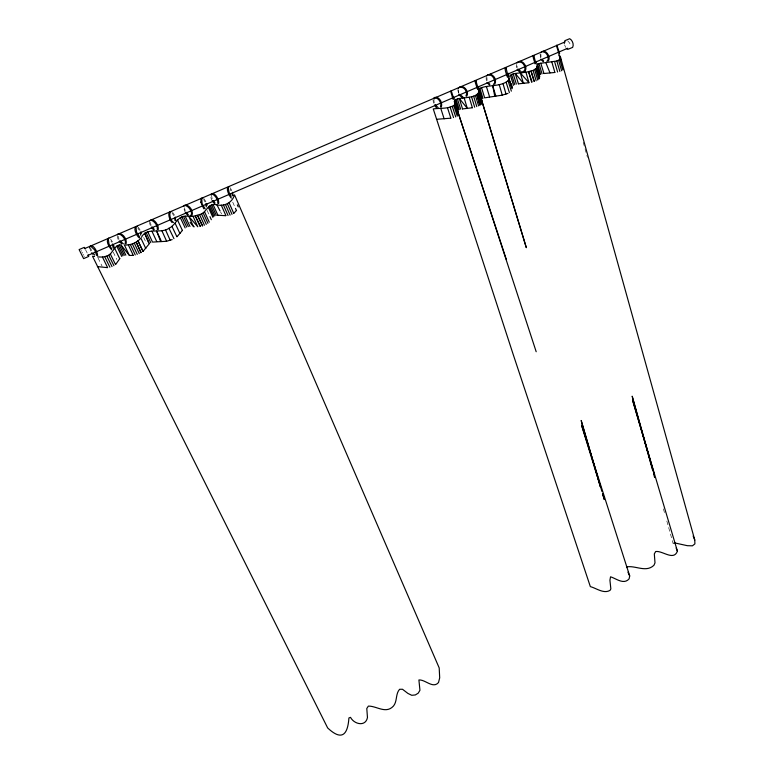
<?xml version="1.0" encoding="UTF-8"?>
<svg xmlns="http://www.w3.org/2000/svg" width="774" height="774" viewBox="0 0 774 774"><rect width="100%" height="100%" fill="white"/><g stroke="black" fill="none" stroke-linecap="round" stroke-linejoin="round"><path stroke-width="0.58" stroke-dasharray="3.87 2.9" d="M433.063 99.943L433.44 103.271M433.895 100.02L434.233 103.01M457.773 89.61L458.75 94.709M458.576 89.678L458.779 92.735M486.111 77.342L486.304 80.738M486.923 77.41L487.088 80.457M540.068 54.074L540.91 59.124M540.881 54.151L541.016 57.17M516.345 64.377L516.481 67.773M211.505 194.932L212.173 198.976M673.332 543.019L673.177 543.677L666.346 519.306M567.729 40.799L569.78 43.218L570.37 46.159M172.109 213.034L173.792 215.617M172.67 212.357L174.537 215.24M110.576 239.031L112.501 241.991M137.714 227.817L139.33 230.362M138.246 227.13L140.133 230.091M204.113 198.812L205.913 201.772M203.572 199.479L205.129 202.014M110.914 240.869L111.698 242.272M230.246 187.792L231.784 190.578M185.344 212.686L183.554 207.655M84.018 256.039L84.327 256.6M212.279 200.95L210.76 197.515M220.542 211.873L221.567 213.866M83.079 254.23L83.592 255.217M85.469 249.567L87.52 253.669M565.659 47.407L564.575 44.786M98.066 257.974L102.149 266.304M82.044 252.14L82.547 253.166M113.246 252.14L116.835 259.474M230.226 189.291L230.981 190.849M143.683 237.492L146.557 243.704M81.299 250.553L81.618 251.231M207.142 210.46L209.473 215.598M232.732 202.14L235.025 207.345M90.81 251.086L89.629 247.786M91.564 250.679L90.539 247.854M118.993 239.253L118.141 236.273M118.17 239.563L117.222 236.244M151.143 225.321L150.32 222.351M150.32 225.611L149.411 222.302M185.218 210.683L184.454 207.713M663.415 508.857L664.711 513.501M583.238 142.281L587.398 157.257M517.003 65.925L517.264 67.493"/><path stroke-width="1.16" d="M113.178 248.328L112.433 243.994M511.808 87.859L508.973 78.677L509.06 76.742M451.426 91.342L453.874 99.072M454.764 104.79L454.396 101.21L455.035 99.827L459.359 98.53L467.312 108.389L464.168 97.998L459.292 98.443M217.765 203.359C218.52 199.692 214.756 195.048 212.473 194.235M218.636 203.562C219.545 199.905 214.388 190.52 210.625 194.729M533.915 55.825L535.831 63.594M157.296 229.462C158.177 225.66 154.036 221.006 151.569 220.426M158.196 229.646C159.299 225.679 153.358 216.507 149.556 221.035M539.555 78.474L536.576 68.141L536.846 66.564L539.797 76.868M652.356 469.392L632.174 396.191L654.233 474.346L632.745 400.748L677.414 551.165C673.68 561.227 662.418 550.372 655.636 551.543L654.32 553.942L654.998 562.853L653.953 565.262C646.232 572.683 636.228 565.678 627.337 566.771L626.485 567.565M597.315 476.687L581.564 425.178L629.697 575.943L629.127 578.836C623.747 585.057 616.259 578.555 610.551 576.814L609.931 580.21L610.85 588.917L610.028 590.378C603.749 594.093 596.435 588.25 590.339 586.605L513.249 354.618L433.256 108.921C440.338 107.896 448.697 109.231 454.764 104.8L458.237 115.287M440.464 106.851C442.196 103.31 438.529 98.114 435.743 97.94M441.257 107.064C442.989 103.048 439.216 95.831 434.388 97.514L433.469 98.627M481.534 98.269L478.806 88.749C487.949 84.327 499.743 87.288 508.083 80.796L508.963 78.696M465.958 96.024C468.067 92.435 464.497 86.94 460.956 87.317M466.712 96.228C469.905 91.496 462.552 82.895 458.334 88.226M548.34 60.953C551.417 56.589 544.819 47.63 540.62 52.729M559.863 71.469L556.864 61.011L559.873 59.54L560.637 57.711L558.915 54.625L560.163 59.172M525.053 71.024C528.371 66.38 521.202 57.682 516.935 62.994M494.77 84.221C496.879 80.602 494.46 75.339 490.464 74.352M486.682 75.958L487.746 74.768L490.648 74.362M479.009 91.854C476.416 97.176 469.189 96.982 464.207 97.998M119.844 258.564L115.665 264.485M126.123 243.713C127.178 239.495 122.902 232.51 118.093 233.845L117.367 234.957M128.629 254.491L120.908 244.865C113.797 244.661 113.091 254.307 106.86 256.068M183.738 206.377L184.483 205.284C189.369 203.949 194.371 212.028 191.536 216.043L190.588 216.362M141.507 237.25C146.683 226.656 160.74 234.251 168.945 228.272L173.957 238.653M125.011 243.82C127.091 241.082 122.195 234.522 119.438 234.309M94.525 256.504L92.512 256.223L168.393 409.591L327.654 727.937C341.914 741.386 347.768 734.739 348.919 717.933L350.535 717.372C354.066 724.241 365.541 727.105 367.466 717.566L366.789 708.491L368.385 706.091C376.87 705.994 385.858 714.238 393.415 706.101C397.478 701.283 395.359 693.92 399.616 689.286L402.509 689.266L407.908 693.417L411.749 695.294L415.348 694.946L418.25 693.136L419.943 690.273L418.908 679.969C425.303 679.369 432.956 689.044 438.51 682.533L439.69 677.831L439.197 667.923L234.532 194.816C232.442 202.459 224.508 206.706 216.923 204.878C209.086 202.333 206.842 210.973 201.569 214.001L206.281 224.354M182.49 230.333L177.033 236.689M168.955 228.272C175.35 225.534 177.459 216.256 185.199 216.227L189.988 226.453M149.479 243.51L143.093 251.289M110.334 253.998L115.52 264.524M434.137 99.053L434.814 98.279M524.366 83.234L523.418 83.34L520.38 73.037L528.942 82.673L525.962 72.301L533.102 70.424L536.566 68.122M233.845 213.295L236.563 210.412M546.899 61.349C550.237 59.153 546.676 51.529 543.096 51.945M493.357 84.463C497.15 82.044 492.467 74.149 489.265 75.088M114.629 248.173L119.68 258.613M524.966 71.218L522.663 72.688M108.312 239.127L109.008 244.071L111.408 248.357M135.963 227.217L136.563 232.171L139.736 237.163M170.096 212.511C169.264 214.795 170.348 220.561 173.492 222.515M228.214 187.511L229.027 192.281L231.087 196.606M201.762 198.879L202.101 203.872L205.149 208.835M475.623 80.97L475.846 80.515L478.119 88.584M505.693 68.073L505.964 67.541L508.228 77.013M508.083 80.796L511.343 91.148M538.956 63.545L536.837 64.513L539.826 74.778M129.335 255.372L124.411 245C130.603 245.397 136.834 242.852 140.897 238.15L145.802 248.522M523.418 83.34L515.32 73.54L513.181 73.898L510.327 75.078L513.52 85.304M194.293 226.763L193.577 226.743L188.837 216.449L197.786 226.763L193.084 216.391L201.54 213.972M84.472 248.657L565.088 41.873M87.82 255.42L567.719 48.24M522.421 71.885C527.645 70.715 523.979 61.398 519.557 62.114M481.515 87.539L484.64 97.853L502.21 95.154L507.976 93.393M147.757 231.765L152.517 242.098L166.516 241.275L172.167 239.601M190.23 215.559L191.043 215.278C193.181 212.627 188.566 206 185.799 205.758M97.601 256.929L102.458 257.065L106.822 256.088L112.017 266.604M499.22 84.627L502.249 95.105M542.052 73.83L538.965 63.545L556.845 61.011M104.722 256.716L109.898 267.233M472.304 107.78L462.455 108.931M525.933 72.214L515.252 73.462M528.884 82.741L518.338 83.844M545.805 62.578L549.966 72.853M543.851 73.52L554.794 72.475M450.768 118.18L436.459 119.302M129.2 255.459L133.128 255.381M193.045 216.304L185.121 216.139M217.755 215.24L225.766 215.694M107.47 267.64L97.389 266.604M557.028 45.927L556.796 45.115L559.65 53.348M108.844 237.995C105.177 240.491 109.018 247.38 111.814 249.847M533.77 55.941L533.267 55.651L533.518 56.076M674.241 542.816L687.331 545.689L692.401 545.825L694.897 543.899L694.781 540.088L560.647 57.702M171.673 211.573C166.265 211.108 169.719 220.377 172.041 222.515M203.194 198.009L201.172 198.279L200.872 202.333M137.317 226.337C132.151 226.521 136.466 235.964 139.301 237.937M90.819 246.258L94.709 249.954L96.711 255.488M463.007 97.06L459.466 94.244M462.697 97.843L458.75 94.709M521.347 71.837L517.903 69.012M229.317 186.747C224.808 187.027 229.104 195.919 231.349 198.115M438.113 107.567L434.911 104.538M123.424 243.887L119.893 240.791M97.64 255.681C97.669 252.14 93.093 242.997 89.571 246.606L89.629 247.786M519.586 72.001L517.196 69.457M488.723 83.282L489.913 84.26M489.449 84.976L487.039 82.421M121.77 243.984L119.177 241.265M542.535 60.014L543.658 61.02M543.164 61.727L540.91 59.124M188.295 214.669L186.06 212.221M187.83 215.404L185.344 212.686M154.268 229.317L152.014 226.859M153.803 230.062L151.298 227.324M566.375 48.423L567.777 49.391L572.644 47.388C574.095 44.563 572.47 40.151 569.683 38.7L564.817 40.712L564.304 43.431M435.24 106.483L436.468 107.644M215.066 203.03L212.985 200.514M214.592 203.756L212.279 200.95M93.577 253.833L94.699 255.052M451.474 90.926L450.652 91.293L453.071 99.343M190.085 222.361L192.881 225.863M534.07 55.399C531.525 55.554 534.998 61.92 535.037 63.845M506.457 67.822C503.148 66.283 506.941 75.475 507.434 77.265M203.775 208.806L200.843 202.208M91.748 252.73L92.822 254.23M84.898 248.473L84.269 247.361L79.112 249.576L83.602 258.632L88.739 256.407L88.091 254.869M216.962 204.897L220.029 210.876M181.861 216.865L186.708 227.092M213.198 204.8L217.871 215.162M202.691 225.805L197.583 215.53L202.304 225.931M200.476 226.356L195.348 216.062L200.06 226.443M108.718 255.178L113.913 265.695M199.682 214.833L204.413 225.234M102.458 257.065L107.596 267.562M203.185 212.966L207.906 223.328M117.967 245.426L122.95 255.749M116.739 246.084L121.741 256.446M121.383 245.929L125.833 255.197M119.341 245.01L124.304 255.323M476.107 80.854C473.388 79.035 477.19 87.443 477.316 88.846M171.934 226.356L176.898 236.718M211.641 205.033L216.294 215.365M210.305 205.468L214.94 215.782M209.183 206.145L213.808 216.43M183.486 216.381L188.324 226.579M141.178 252.537L136.234 242.098L140.829 252.74M139.262 253.591L134.318 243.142M132.364 243.974L137.279 254.394M130.351 244.545L135.257 254.956M128.329 244.884L133.234 255.294M208.283 207.074L212.908 217.359M180.332 217.688L185.15 227.924M175.059 223.144L179.936 233.506M177.527 220.048L182.345 230.371M151.898 231.136L156.725 241.507M627.956 572.199L629.697 575.943M221.267 205.12L225.892 215.617M223.425 205.013L228.049 215.52M161.456 241.536L156.667 231.107L160.653 241.536M150.766 242.697L146.034 232.345M204.588 211.873L209.29 222.196M149.343 243.51L144.622 233.158L148.608 242.804M209.938 216.623L211.331 219.71M161.882 230.71L166.603 241.198M165.472 229.752L170.174 240.259M235.48 208.38L236.399 210.46M229.104 202.836L233.719 213.305M227.392 203.852L232.007 214.35M237.337 204.858L238.237 206.919M225.486 204.578L230.101 215.095M676.137 548.031L677.414 551.165M693.156 535.995L694.781 540.088M540.794 63.168L543.919 73.472M511.546 74.42L514.739 84.627M454.899 102.961L458.382 113.41M532.077 82.025L528.623 71.759L531.622 82.141M534.447 81.386L531.051 71.121L534.06 81.522M551.823 61.978L554.881 72.417M453.825 105.651L457.279 116.148M452.268 106.415L455.702 116.913M458.392 110.179L455.035 99.827M506.312 259.387L454.406 101.23L536.189 351.735M450.129 107.083L453.535 117.58M554.571 61.562L557.599 72.021M537.64 63.99L540.678 74.256M508.973 78.677L512.185 88.671M447.459 107.634L450.836 118.122M455.983 99.324L459.282 109.618M440.793 108.408L444.131 118.819M506.128 82.247L509.389 92.609M460.646 109.182L457.376 98.859M513.191 73.917L516.364 84.105M533.122 70.424L536.14 80.815M459.33 98.569L462.533 108.873M511.179 83.592L512.243 87.017M486.391 86.524L489.584 96.866M515.271 73.549L518.416 83.776M453.516 96.866L454.019 98.492M534.718 69.679L537.727 80.061M598.021 478.971L600.469 486.981M602.569 493.851L604.32 499.578L602.646 493.841M482.154 102.216L478.622 90.2L526.33 247.69L480.325 95.937M480.074 105.022L476.9 94.573L479.803 105.177M475.43 95.434L478.593 105.864M473.63 96.17L476.774 106.599M471.55 96.798L474.675 107.209M535.86 68.905L538.859 79.277M495.834 96.111L492.709 85.711L494.77 96.247M469.238 97.292L472.363 107.712M479.861 88.159L482.928 98.443M478.622 90.19L479.638 93.635M478.806 88.749L481.863 99.091M601.969 491.548L581.177 420.485L600.44 486.846M477.916 86.349L478.39 87.984M536.924 66.293L538.569 71.982M503.003 83.563L506.002 94.051M140.849 231.823L141.342 233.564M559.883 59.53L562.862 69.97M558.635 60.324L561.624 70.782M232.432 192.3L233.187 195.561M559.679 55.67L560.957 60.237M653.643 474.036L654.62 477.519M558.847 53.619L556.622 46.13M477.597 88.246L477.984 89.678M536.043 61.301L536.45 62.936M206.561 203.504L207.016 205.362M205.778 203.746L206.339 206.871M175.234 217.059L175.824 220.609M508.334 73.269L509.011 76.365M507.541 73.511L507.938 75.165M140.539 233.825L140.752 235.209M113.768 245.464L114.078 247.264M232.123 194.274L232.393 195.822M174.818 218.916L174.943 220.435M481.176 104.103L478.003 93.673L481.176 104.103M142.958 251.298L138.014 240.888L142.958 251.298"/></g></svg>
